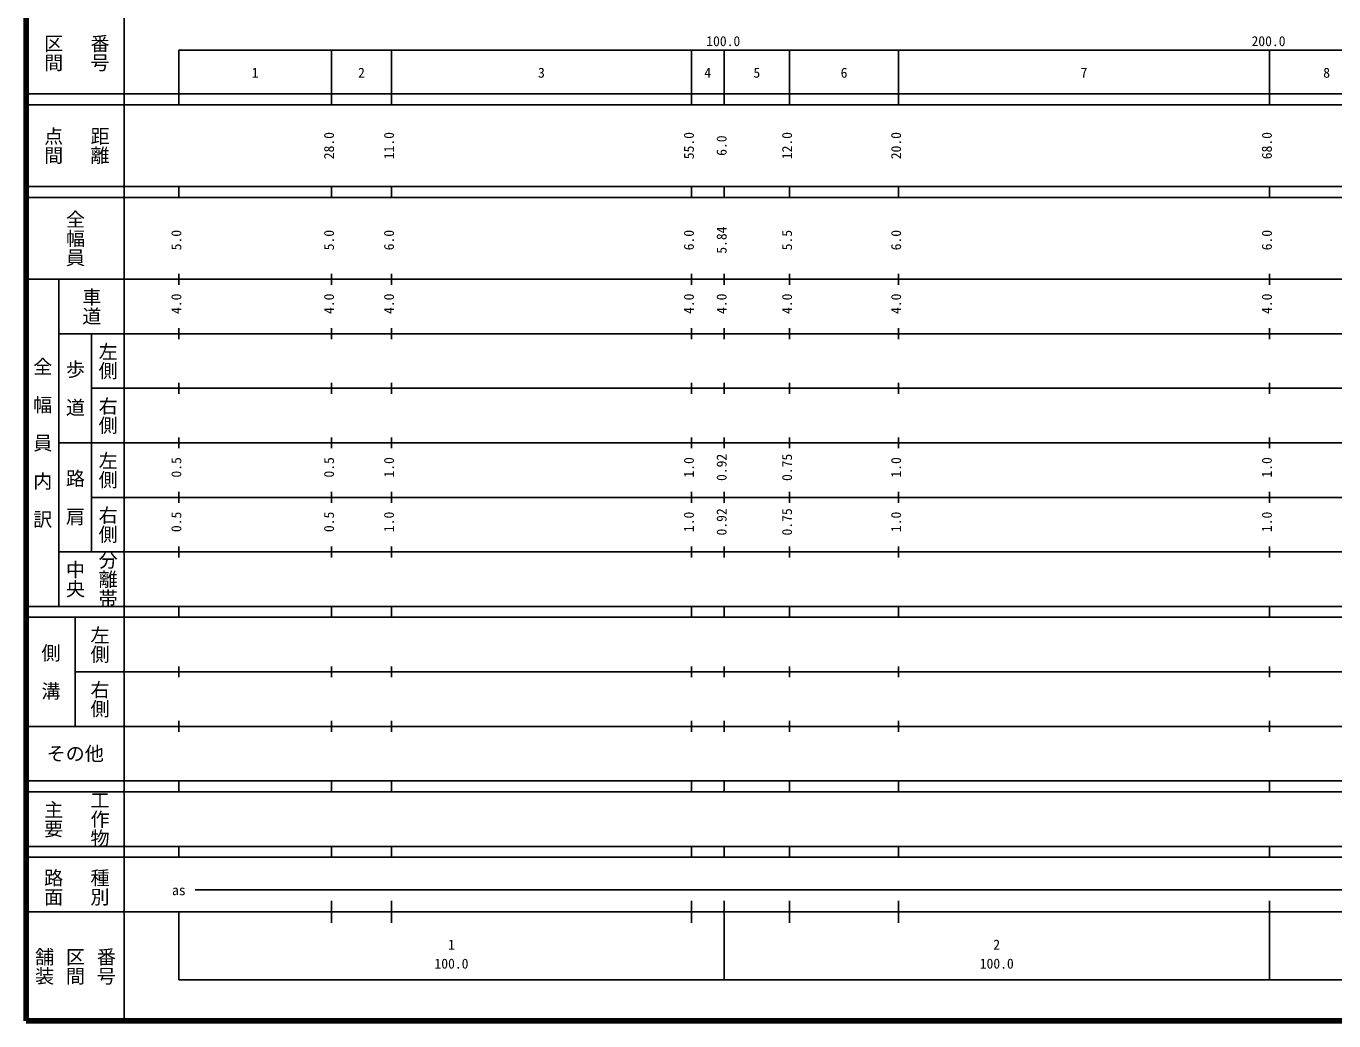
# Model space of a CAD drawing. Units: millimetres on the paper, enlarged 1000 times. Extents: x 40000 to 680000, y 20000 to 380000.
# Drawn here: x 40000 to 279822, y 20000 to 202409 of the extents above; entities that cross this region are included whole.
import ezdxf
from ezdxf.enums import TextEntityAlignment as Align

# ---------------------------------------------------------------- set-up
doc = ezdxf.new("R2010")
doc.units = ezdxf.units.MM
doc.header["$LTSCALE"] = 1000
doc.layers.add('M-TTL', color=2, linetype='Continuous', lineweight=140)
doc.layers.add('M-TTL-BAND', color=7, linetype='Continuous', lineweight=25)
doc.styles.add('@ＭＳ ゴシック', font='')
doc.styles.add('ＭＳ ゴシック', font='')
doc.styles.get('@ＭＳ ゴシック').set_extended_font_data('@MS Gothic')
doc.styles.get('ＭＳ ゴシック').set_extended_font_data('MS Gothic')

msp = doc.modelspace()

# ---------------------------------------------------------------- linework, layer by layer
at = {"layer": 'M-TTL'}
for p, q in [((40000, 380000), (40000, 20000)), ((40000, 20000), (680000, 20000))]:
    msp.add_line(p, q, dxfattribs=at)
at = {"layer": 'M-TTL-BAND'}
for p, q in [((58000, 370000), (58000, 20000)), ((68000, 198000), (579000, 198000)), ((68000, 198000), (68000, 188000)), ((96000, 188000), (96000, 198000)), ((107000, 188000), (107000, 198000)), ((162000, 188000), (162000, 198000)), ((168000, 188000), (168000, 198000)), ((180000, 188000), (180000, 198000)), ((200000, 188000), (200000, 198000)), ((268000, 188000), (268000, 198000)), ((40000, 190000), (579000, 190000)), ((40000, 188000), (579000, 188000)), ((40000, 173000), (579000, 173000)), ((68000, 171000), (68000, 173000)), ((96000, 171000), (96000, 173000)), ((107000, 171000), (107000, 173000)), ((162000, 171000), (162000, 173000)), ((168000, 171000), (168000, 173000)), ((180000, 171000), (180000, 173000)), ((200000, 171000), (200000, 173000)), ((268000, 171000), (268000, 173000)), ((40000, 171000), (579000, 171000)), ((40000, 156000), (579000, 156000)), ((46000, 96000), (46000, 156000)), ((68000, 155000), (68000, 157000)), ((96000, 155000), (96000, 157000)), ((107000, 155000), (107000, 157000)), ((162000, 155000), (162000, 157000)), ((168000, 155000), (168000, 157000)), ((180000, 155000), (180000, 157000)), ((200000, 155000), (200000, 157000)), ((268000, 155000), (268000, 157000)), ((68000, 145000), (68000, 147000)), ((96000, 145000), (96000, 147000)), ((107000, 145000), (107000, 147000)), ((162000, 145000), (162000, 147000)), ((168000, 145000), (168000, 147000)), ((180000, 145000), (180000, 147000)), ((200000, 145000), (200000, 147000)), ((268000, 145000), (268000, 147000)), ((46000, 146000), (579000, 146000)), ((52000, 146000), (52000, 106000)), ((68000, 135000), (68000, 137000)), ((96000, 135000), (96000, 137000)), ((107000, 135000), (107000, 137000)), ((162000, 135000), (162000, 137000)), ((168000, 135000), (168000, 137000)), ((180000, 135000), (180000, 137000)), ((200000, 135000), (200000, 137000)), ((268000, 135000), (268000, 137000)), ((52000, 136000), (579000, 136000)), ((46000, 126000), (579000, 126000)), ((68000, 125000), (68000, 127000)), ((96000, 125000), (96000, 127000)), ((107000, 125000), (107000, 127000)), ((162000, 125000), (162000, 127000)), ((168000, 125000), (168000, 127000)), ((180000, 125000), (180000, 127000)), ((200000, 125000), (200000, 127000)), ((268000, 125000), (268000, 127000)), ((52000, 116000), (579000, 116000)), ((68000, 115000), (68000, 117000)), ((96000, 115000), (96000, 117000)), ((107000, 115000), (107000, 117000)), ((162000, 115000), (162000, 117000)), ((168000, 115000), (168000, 117000)), ((180000, 115000), (180000, 117000)), ((200000, 115000), (200000, 117000)), ((268000, 115000), (268000, 117000)), ((46000, 106000), (579000, 106000)), ((68000, 105000), (68000, 107000)), ((96000, 105000), (96000, 107000)), ((107000, 105000), (107000, 107000)), ((162000, 105000), (162000, 107000)), ((168000, 105000), (168000, 107000)), ((180000, 105000), (180000, 107000)), ((200000, 105000), (200000, 107000)), ((268000, 105000), (268000, 107000)), ((40000, 96000), (579000, 96000)), ((68000, 94000), (68000, 96000)), ((96000, 94000), (96000, 96000)), ((107000, 94000), (107000, 96000)), ((162000, 94000), (162000, 96000)), ((168000, 94000), (168000, 96000)), ((180000, 94000), (180000, 96000)), ((200000, 94000), (200000, 96000)), ((268000, 94000), (268000, 96000)), ((40000, 94000), (579000, 94000)), ((49000, 94000), (49000, 74000)), ((49000, 84000), (579000, 84000)), ((68000, 83000), (68000, 85000)), ((96000, 83000), (96000, 85000)), ((107000, 83000), (107000, 85000)), ((162000, 83000), (162000, 85000)), ((168000, 83000), (168000, 85000)), ((180000, 83000), (180000, 85000)), ((200000, 83000), (200000, 85000)), ((268000, 83000), (268000, 85000)), ((68000, 73000), (68000, 75000)), ((96000, 73000), (96000, 75000)), ((107000, 73000), (107000, 75000)), ((162000, 73000), (162000, 75000)), ((168000, 73000), (168000, 75000)), ((180000, 73000), (180000, 75000)), ((200000, 73000), (200000, 75000)), ((268000, 73000), (268000, 75000)), ((40000, 74000), (579000, 74000)), ((40000, 64000), (579000, 64000)), ((68000, 62000), (68000, 64000)), ((96000, 62000), (96000, 64000)), ((107000, 62000), (107000, 64000)), ((162000, 62000), (162000, 64000)), ((168000, 62000), (168000, 64000)), ((180000, 62000), (180000, 64000)), ((200000, 62000), (200000, 64000)), ((268000, 62000), (268000, 64000)), ((40000, 62000), (579000, 62000)), ((40000, 52000), (579000, 52000)), ((68000, 50000), (68000, 52000)), ((96000, 50000), (96000, 52000)), ((107000, 50000), (107000, 52000)), ((162000, 50000), (162000, 52000)), ((168000, 50000), (168000, 52000)), ((180000, 50000), (180000, 52000)), ((200000, 50000), (200000, 52000)), ((268000, 50000), (268000, 52000)), ((40000, 50000), (579000, 50000)), ((71000, 44000), (565000, 44000)), ((96000, 38000), (96000, 42000)), ((107000, 38000), (107000, 42000)), ((162000, 38000), (162000, 42000)), ((168000, 27500), (168000, 42000)), ((180000, 38000), (180000, 42000)), ((200000, 38000), (200000, 42000)), ((268000, 27500), (268000, 42000)), ((40000, 40000), (579000, 40000)), ((68000, 40000), (68000, 27500)), ((68000, 27500), (579000, 27500))]:
    msp.add_line(p, q, dxfattribs=at)

# ---------------------------------------------------------------- texts
at = {"layer": 'M-TTL-BAND', "style": '@ＭＳ ゴシック'}
for s, p in [('区間', (45000, 197500)), ('番号', (53500, 197500)), ('点間', (45000, 180500)), ('距離', (53500, 180500)), ('全幅員', (49000, 163500)), ('車道', (52000, 151000)), ('左側', (55000, 141000)), ('全\u3000幅\u3000員\u3000内\u3000訳', (43000, 126000)), ('歩\u3000道', (49000, 136000)), ('右側', (55000, 131000)), ('左側', (55000, 121000)), ('路\u3000肩', (49000, 116000)), ('右側', (55000, 111000)), ('分離帯', (55000, 101000)), ('中央', (49000, 101000)), ('左側', (53500, 89000)), ('側\u3000溝', (44500, 84000)), ('右側', (53500, 79000)), ('主要', (45000, 57000)), ('工作物', (53500, 57000)), ('路面', (45000, 44500)), ('種別', (53500, 44500)), ('舗装', (43333, 30000)), ('区間', (49000, 30000)), ('番号', (54667, 30000))]:
    msp.add_text(s, height=2566, rotation=270, dxfattribs=at).set_placement(p, align=Align.MIDDLE_CENTER)
at = {"layer": 'M-TTL-BAND', "style": 'ＭＳ ゴシック'}
for s, p in [('100.0', (167844, 198195)), ('200.0', (267844, 198195)), ('1', (82000, 192405)), ('2', (101500, 192405)), ('3', (134500, 192405)), ('4', (165000, 192405)), ('5', (174000, 192405)), ('6', (190000, 192405)), ('7', (234000, 192405)), ('8', (278500, 192405)), ('as', (68000, 42500)), ('1', (118000, 32523)), ('2', (218000, 32523)), ('100.0', (118000, 29033)), ('100.0', (218000, 29033))]:
    msp.add_text(s, height=1833, dxfattribs=at).set_placement(p, align=Align.BOTTOM_CENTER)
for s, p in [('28.0', (97000, 180500)), ('11.0', (108000, 180500)), ('55.0', (163000, 180500)), ('12.0', (181000, 180500)), ('20.0', (201000, 180500)), ('68.0', (269000, 180500)), ('6.0', (169000, 180500)), ('5.84', (169000, 163174)), ('5.0', (69000, 163174)), ('5.0', (97000, 163174)), ('6.0', (108000, 163174)), ('6.0', (163000, 163174)), ('5.5', (181000, 163174)), ('6.0', (201000, 163174)), ('6.0', (269000, 163174)), ('4.0', (69000, 151500)), ('4.0', (97000, 151500)), ('4.0', (108000, 151500)), ('4.0', (163000, 151500)), ('4.0', (169000, 151500)), ('4.0', (181000, 151500)), ('4.0', (201000, 151500)), ('4.0', (269000, 151500)), ('0.5', (69000, 121500)), ('0.5', (97000, 121500)), ('1.0', (108000, 121500)), ('1.0', (163000, 121500)), ('0.92', (169000, 121500)), ('0.75', (181000, 121500)), ('1.0', (201000, 121500)), ('1.0', (269000, 121500)), ('0.5', (69000, 111500)), ('0.5', (97000, 111500)), ('1.0', (108000, 111500)), ('1.0', (163000, 111500)), ('0.92', (169000, 111500)), ('0.75', (181000, 111500)), ('1.0', (201000, 111500)), ('1.0', (269000, 111500))]:
    msp.add_text(s, height=1833, rotation=90, dxfattribs=at).set_placement(p, align=Align.BOTTOM_CENTER)
msp.add_text('その他', height=2566, dxfattribs=at).set_placement((49000, 69000), align=Align.MIDDLE_CENTER)

doc.saveas('drawing.dxf')
